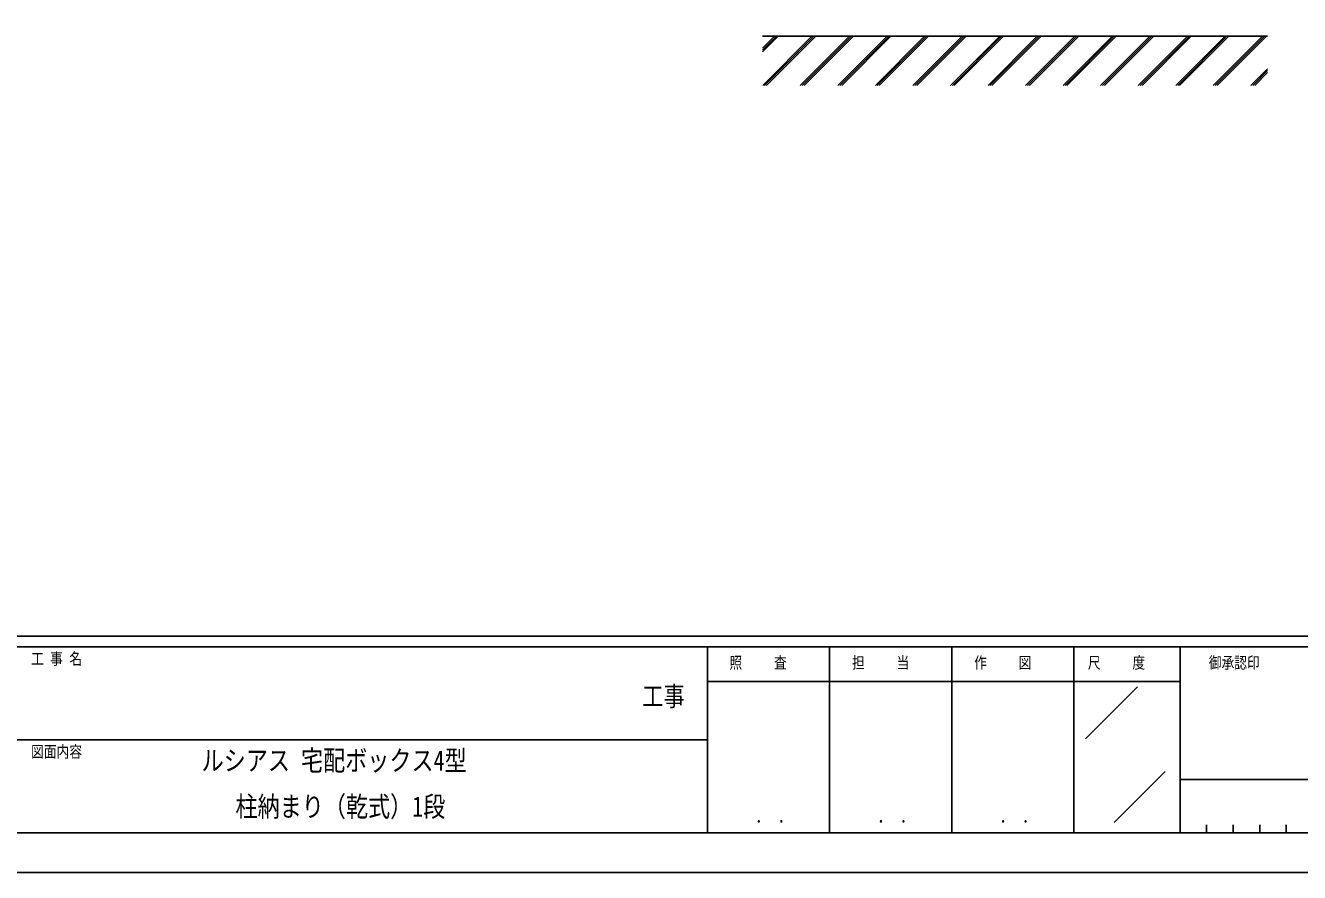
# Model space of a CAD drawing. Units: millimetres, scale not verified. Extents: x -2102 to 2102, y -1485 to 1485.
# Drawn here: x 5 to 1205, y -1485 to -688 of the extents above; entities that cross this region are included whole.
import ezdxf
from ezdxf.enums import TextEntityAlignment as Align

# ---------------------------------------------------------------- set-up
doc = ezdxf.new("R2010")
doc.units = ezdxf.units.MM
doc.header["$LTSCALE"] = 8
for name, color, linetype in [('0-1_USER1', 3, 'Continuous'), ('0-3_YKK_A1', 4, 'Continuous'), ('0-5_YKK_ZWAK', 7, 'Continuous')]:
    doc.layers.add(name, color=color, linetype=linetype)
doc.styles.add('ＭＳ ゴシック', font='')
doc.styles.get('ＭＳ ゴシック').set_extended_font_data('MS Gothic')

msp = doc.modelspace()

# ---------------------------------------------------------------- linework, layer by layer
at = {"layer": '0-3_YKK_A1'}
for p, q in [((699.265, -697.5), (1174.861, -697.5)), ((699.265, -708.826), (710.591, -697.5)), ((699.265, -710.639), (712.403, -697.5)), ((699.265, -712.451), (714.216, -697.5)), ((699.569, -743.877), (745.946, -697.5)), ((701.382, -743.877), (747.758, -697.5)), ((703.194, -743.877), (749.571, -697.5)), ((734.925, -743.877), (781.301, -697.5)), ((736.737, -743.877), (783.114, -697.5)), ((738.55, -743.877), (784.926, -697.5)), ((770.28, -743.877), (816.657, -697.5)), ((772.093, -743.877), (818.469, -697.5)), ((773.905, -743.877), (820.282, -697.5)), ((805.635, -743.877), (852.012, -697.5)), ((807.448, -743.877), (853.824, -697.5)), ((809.26, -743.877), (855.637, -697.5)), ((840.991, -743.877), (887.367, -697.5)), ((842.803, -743.877), (889.18, -697.5)), ((844.616, -743.877), (890.992, -697.5)), ((876.346, -743.877), (922.723, -697.5)), ((878.159, -743.877), (924.535, -697.5)), ((879.971, -743.877), (926.348, -697.5)), ((911.701, -743.877), (958.078, -697.5)), ((913.514, -743.877), (959.891, -697.5)), ((915.326, -743.877), (961.703, -697.5)), ((947.057, -743.877), (993.433, -697.5)), ((948.869, -743.877), (995.246, -697.5)), ((950.682, -743.877), (997.058, -697.5)), ((982.412, -743.877), (1028.789, -697.5)), ((984.225, -743.877), (1030.601, -697.5)), ((986.037, -743.877), (1032.414, -697.5)), ((1017.767, -743.877), (1064.144, -697.5)), ((1019.58, -743.877), (1065.957, -697.5)), ((1021.392, -743.877), (1067.769, -697.5)), ((1053.123, -743.877), (1099.499, -697.5)), ((1054.935, -743.877), (1101.312, -697.5)), ((1056.748, -743.877), (1103.124, -697.5)), ((1088.478, -743.877), (1134.855, -697.5)), ((1090.291, -743.877), (1136.667, -697.5)), ((1092.103, -743.877), (1138.48, -697.5)), ((1123.833, -743.877), (1170.21, -697.5)), ((1125.646, -743.877), (1172.023, -697.5)), ((1127.458, -743.877), (1173.835, -697.5)), ((1159.189, -743.877), (1174.861, -728.204)), ((1161.001, -743.877), (1174.861, -730.017)), ((1162.814, -743.877), (1174.861, -731.829))]:
    msp.add_line(p, q, dxfattribs=at)
at = {"layer": '0-5_YKK_ZWAK'}
for p, q in [((1947.51, -1262.5), (-1952.49, -1262.5)), ((647.51, -1272.5), (-2.49, -1272.5)), ((762.51, -1272.5), (762.51, -1447.5)), ((877.51, -1272.5), (877.51, -1447.5)), ((992.51, -1272.5), (992.51, -1447.5)), ((1092.51, -1272.5), (992.51, -1272.5)), ((1608.76, -1272.5), (1092.51, -1272.5)), ((1092.51, -1272.5), (1092.51, -1447.5)), ((992.51, -1305), (647.51, -1305)), ((992.51, -1305), (1092.51, -1305)), ((1003.552, -1359.146), (1052.519, -1310.179)), ((-2.49, -1360), (647.51, -1360)), ((1030.336, -1437.994), (1078.446, -1389.884)), ((1092.51, -1397.5), (1608.76, -1397.5)), ((-2.49, -1447.5), (647.51, -1447.5)), ((647.51, -1447.5), (992.51, -1447.5)), ((992.51, -1447.5), (1092.51, -1447.5)), ((1092.51, -1447.5), (1608.76, -1447.5)), ((1117.51, -1440), (1117.51, -1447.5)), ((1142.51, -1440), (1142.51, -1447.5)), ((1167.51, -1440), (1167.51, -1447.5)), ((1192.51, -1440), (1192.51, -1447.5))]:
    msp.add_line(p, q, dxfattribs=at)
msp.add_lwpolyline([(-2102.5, -1485), (2102.5, -1485), (2102.5, 1485), (-2102.5, 1485)], close=True, dxfattribs=at)
msp.add_lwpolyline([(992.51, -1272.5), (647.51, -1272.5), (647.51, -1447.5)], dxfattribs=at)

# ---------------------------------------------------------------- texts
at = {"layer": '0-1_USER1', "style": 'ＭＳ ゴシック', "width": 0.8}
for s, p in [('ルシアス 宅配ボックス4型', (171.235, -1394.764)), ('柱納まり（乾式）1段', (203.128, -1438.098))]:
    msp.add_text(s, height=19.06, dxfattribs=at).set_placement(p, align=Align.BOTTOM_LEFT)
at = {"layer": '0-5_YKK_ZWAK', "style": 'ＭＳ ゴシック', "width": 0.8}
for s, height, p in [('工 事 名', 11, (10.635, -1292.5)), ('照     査', 11, (668.21, -1296.25)), ('担     当', 11, (783.61, -1296.25)), ('作     図', 11, (898.61, -1296.25)), ('尺     度', 11, (1005.71, -1296.25)), ('御承認印', 11, (1119.569, -1296.25)), ('工事', 18.33, (586.167, -1333.732)), ('図面内容', 11, (10.635, -1380)), ('． ．', 12.96, (692.5, -1442.176)), ('． ．', 12.96, (807.5, -1442.176)), ('． ．', 12.96, (922.5, -1442.176))]:
    msp.add_text(s, height=height, dxfattribs=at).set_placement(p, align=Align.BOTTOM_LEFT)

doc.saveas('drawing.dxf')
